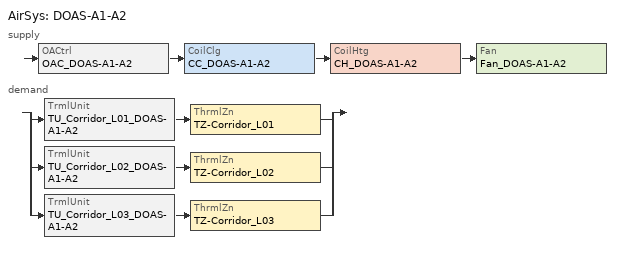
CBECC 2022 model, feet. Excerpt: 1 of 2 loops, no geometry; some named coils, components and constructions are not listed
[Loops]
AirSys 'DOAS-A1-A2'
 supply: OACtrl 'OAC_DOAS-A1-A2' > CoilClg 'CC_DOAS-A1-A2' > CoilHtg 'CH_DOAS-A1-A2' > Fan 'Fan_DOAS-A1-A2'
 demand: split
  | TrmlUnit 'TU_Corridor_L01_DOAS-A1-A2' > ThrmlZn 'TZ-Corridor_L01'
  | TrmlUnit 'TU_Corridor_L02_DOAS-A1-A2' > ThrmlZn 'TZ-Corridor_L02'
  | TrmlUnit 'TU_Corridor_L03_DOAS-A1-A2' > ThrmlZn 'TZ-Corridor_L03'
[ConsAssm]
4_Roof_Concrete: CompatibleSurfType=Roof; MatRef=Roof/Floor_6in Concrete
[Mat]
Roof/Floor_6in Concrete: CodeCat=Concrete; CodeItem=Concrete - 140 lb/ft3 - 6 in.
[ResWin] SpecMethod=Overall Window Area
Name | WinType
Window (Right 7) : B2.0MTL_B 13_L01; Window (Left 1) : B12.0 MTL_B 19_L01; Window (Left 3) : B12.0 MTL_B 19_L01; Window (Left 2) : A1.0 MTL_B 1_L02; Window (Right 1) : A1.0 MTL_B 1_L02; Window (Right 3) : A1.0 MTL_B 1_L02; Window (Right 7) : A1.0 MTL_B 1_L02 | ResidentialWindowType 4
Window (Front 1) : B8.1 MTL_B 17_L01; Window (Right 2) : B8.1 MTL_B 17_L01; Window (Front 3) : B9.0 MTL_B 18_L01; Window (Left 1) : S1.0 MTL_B 20_L01; Window (Left 2) : S1.0 MTL_B 20_L01; Window (Front 2) : A1.0 MTL_B 1_L02; Window (Front 4) : A1.0 MTL_B 1_L02; Window (Front 6) : A1.0 MTL_B 1_L02; Window (Left 3) : A1.0 MTL_B 1_L02; Window (Right 2) : A1.0 MTL_B 1_L02; Window (Right 4) : A1.0 MTL_B 1_L02; Window (Right 8) : A1.0 MTL_B 1_L02; Window (Front 1) : A1.1 MTL_B 8_L02; Window (Left 1) : A10.0 MLT_B 11_L02; Window (Back 2) : A13.0 MTL_B 12_L02; Window (Back 6) : A13.0 MTL_B 12_L02; Window (Right 1) : A13.1 MTL_B 15_L02; Window (Back 2) : A13.4 MTL_B 16_L02 | ResidentialWindowType 2
Window (Front 2) : B8.1 MTL_B 17_L01; Window (Left 10) : LEASING_L01; Window (Left 11) : LEASING_L01; Window (Left 1) : OFFICE_L01; Window (Left 3) : OFFICE_L01 | ResidentialWindowType 9
Window (Front 3) : B8.1 MTL_B 17_L01; Window (Back 5) : B12.0 MTL_B 19_L01; Window (Left 1) : A2.5 MLT_B 9_L02; Window (Left 2) : A2.5 MLT_B 9_L02; Window (Left 3) : A2.5 MLT_B 9_L02; Window (Back 4) : A13.0 MTL_B 12_L02; Window (Back 8) : A13.0 MTL_B 12_L02; Window (Back 13) : A13.0 MTL_B 12_L02; Window (Back 4) : A13.4 MTL_B 16_L02 | ResidentialWindowType 7
Window (Front 4) : B8.1 MTL_B 17_L01; Window (Right 1) : B8.1 MTL_B 17_L01; Window (Front 1) : B9.0 MTL_B 18_L01; Window (Front 2) : B9.0 MTL_B 18_L01; Window (Front 4) : B9.0 MTL_B 18_L01; Window (Back 1) : STORAGE 5_L01; Window (Back 1) : WATER HEATER ROOM_L01; Window (Front 3) : A1.0 MTL_B 1_L02; Window (Front 5) : A1.0 MTL_B 1_L02; Window (Front 7) : A1.0 MTL_B 1_L02; Window (Front 2) : A1.1 MTL_B 8_L02; Window (Left 2) : A10.0 MLT_B 11_L02; Window (Right 2) : A13.1 MTL_B 15_L02; Window (Right 3) : A13.1 MTL_B 15_L02 | ResidentialWindowType 3
Window (Left 1) : B8.1 MTL_B 17_L01; Window (Left 1) : B9.0 MTL_B 18_L01; Window (Back 1) : B12.0 MTL_B 19_L01; Window (Right 1) : EGRESS PASSAGEWAY 1_L01; Window (Front 1) : EGRESS PASSAGEWAY 2_L01; Window (Left 1) : RESTROOM 1_L01; Window (Left 2) : RESTROOM 1_L01; Window (Front 1) : STAIR 1_L01; Window (Back 1) : STAIR 2_L01; Window (Left 1) : STAIR 3_L01; Window (Right 1) : STAIR 4_L01; Window (Right 1) : STAIR 5_L01; Window (Front 1) : A1.0 MTL_B 1_L02; Window (Front 8) : A1.0 MTL_B 1_L02; Window (Left 1) : A1.0 MTL_B 1_L02; Window (Back 1) : A1.0 MTL_B 1_L02; Window (Back 2) : A1.0 MTL_B 1_L02; Window (Right 5) : A1.0 MTL_B 1_L02; Window (Right 6) : A1.0 MTL_B 1_L02; Window (Left 1) : A1.1 MTL_B 8_L02; Window (Back 3) : A13.0 MTL_B 12_L02; Window (Back 7) : A13.0 MTL_B 12_L02; Window (Back 12) : A13.0 MTL_B 12_L02; Window (Front 1) : A13.1 MTL_B 15_L02; Window (Back 3) : A13.4 MTL_B 16_L02 | ResidentialWindowType 1
Window (Left 2) : B12.0 MTL_B 19_L01 | ResidentialWindowType 10
Window (Back 2) : B12.0 MTL_B 19_L01; Window (Back 11) : A13.0 MTL_B 12_L02 | ResidentialWindowType 8
Window (Back 3) : B12.0 MTL_B 19_L01; Window (Back 4) : B12.0 MTL_B 19_L01 | ResidentialWindowType 11
Window (Right 1) : ELECTRICAL_L01; Window (Front 1) : FIRE PUMP ROOM_L01 | ResidentialWindowType 13
Window (Left 1) : LEASING_L01; Window (Left 7) : LEASING_L01; Window (Left 9) : LEASING_L01; Window (Front 1) : LOBBY 2_L01; Window (Front 2) : LOBBY 2_L01; Window (Front 3) : LOBBY 2_L01; Window (Left 1) : LOBBY 2_L01 | ResidentialWindowType 14
Window (Left 2) : LEASING_L01; Window (Left 4) : LEASING_L01 | ResidentialWindowType 15
Window (Left 3) : LEASING_L01; Window (Left 5) : LEASING_L01; Window (Left 2) : NEIGHBORHOOD AMENITY_L01; Window (Left 5) : NEIGHBORHOOD AMENITY_L01; Window (Left 6) : NEIGHBORHOOD AMENITY_L01; Window (Left 2) : OFFICE_L01; Window (Left 4) : OFFICE_L01 | ResidentialWindowType 16
Window (Left 6) : LEASING_L01; Window (Left 8) : LEASING_L01; Window (Left 2) : LOBBY 2_L01; Window (Left 1) : LOBBY 4_L01; Window (Left 1) : NEIGHBORHOOD AMENITY_L01; Window (Left 3) : NEIGHBORHOOD AMENITY_L01 | ResidentialWindowType 17
Window (Right 1) : LOBBY 1_L01 | ResidentialWindowType 18
Window (Back 1) : LOBBY 3_L01 | ResidentialWindowType 19
Window (Front 1) : LOUNGE_L01 | ResidentialWindowType 20
Window (Left 4) : NEIGHBORHOOD AMENITY_L01 | ResidentialWindowType 21
Window (Back 1) : S7.0 MTL_B 22_L01; Window (Back 2) : S7.0 MTL_B 22_L01; Window (Back 1) : A13.0 MTL_B 12_L02; Window (Back 5) : A13.0 MTL_B 12_L02; Window (Back 9) : A13.0 MTL_B 12_L02; Window (Back 10) : A13.0 MTL_B 12_L02; Window (Back 1) : A13.4 MTL_B 16_L02 | ResidentialWindowType 6
[ResIntFlr] Construction=Interior Floor Cons; IsPartySurface=1
Name | Area | FloorZ | Outside
IntFloor : B2.0MTL_B 13_L01 | 375.865 | 0 | PARKING_L0B
IntFloor : B2.0MTL_B 13_L01 2 | 52.0845 | 0 | STAIR 4_L0B
IntFloor : B2.0MTL_B 13_L01 3 | 228.363 | 0 | BOOSTER PUMP ROOM_L0B
IntFloor : B2.0MTL_B 13_L01 4 | 3.22618 | 0 | MAINTENANCE STORAGE_L0B
IntFloor : B2.0MTL_B 13_L01 5 | 0.102359 | 0 | PARKING_L0B
IntFloor : B2.0MTL_B 13_L01 6 | 409.409 | 0 | PARKING_L0B
IntFloor : B2.0MTL_B 13_L01 7 | 4.07919 | 0 | ROOM_L0B
IntFloor : B2.0MTL_B 13_L01 8 | 447.856 | 0 | STORAGE_L0B
IntFloor : B2.0MTL_B 13_L01 9 | 133.229 | 0 | TRASH TERMINATION ROOM 1_L0B
IntFloor : B2.0MTL_B 13_L01 10 | 425.429 | 0 | PARKING_L0B
IntFloor : B8.1 MTL_B 17_L01 | 0.13382 | 0 | ELEV. LOBBY 2_L0B
IntFloor : B8.1 MTL_B 17_L01 2 | 4.3041 | 0 | ELEVATOR 5_L0B
IntFloor : B8.1 MTL_B 17_L01 3 | 390.317 | 0 | PARKING_L0B
IntFloor : B9.0 MTL_B 18_L01 | 1320.58 | 0 | PARKING_L0B
IntFloor : BIKE STORAGE_L01 | 272.759 | 0 | ELEC. DIS. INV. RM_L0B
IntFloor : BIKE STORAGE_L01 2 | 202.035 | 0 | PARKING_L0B
IntFloor : BIKE STORAGE_L01 3 | 396.004 | 0 | PARKING_L0B
IntFloor : EGRESS PASSAGEWAY 1_L01 | 0.69933 | 0 | ELEV. CTRL 2_L0B
IntFloor : EGRESS PASSAGEWAY 1_L01 2 | 127.346 | 0 | ELEV. LOBBY 2_L0B
IntFloor : EGRESS PASSAGEWAY 1_L01 3 | 0.604404 | 0 | PARKING_L0B
IntFloor : EGRESS PASSAGEWAY 1_L01 4 | 39.2417 | 0 | PARKING_L0B
IntFloor : EGRESS PASSAGEWAY 2_L01 | 84.7343 | 0 | MAINTENANCE STORAGE_L0B
IntFloor : EGRESS PASSAGEWAY 2_L01 2 | 91.8745 | 0 | PARKING_L0B
IntFloor : EGRESS PASSAGEWAY 2_L01 3 | 5.30923 | 0 | RAMP ABOVE_L0B
IntFloor : EGRESS PASSAGEWAY 2_L01 4 | 107.138 | 0 | ROOM_L0B
IntFloor : EGRESS PASSAGEWAY 2_L01 5 | 30.9988 | 0 | SATELITE ELEC 1_L0B
IntFloor : ELECTRICAL_L01 | 9.66884 | 0 | STAIR 4_L0B
IntFloor : ELEV. CONTROL ROOM_L01 | 0.020797 | 0 | ELEV. LOBBY 1_L0B
IntFloor : ELEV. CONTROL ROOM_L01 2 | 5.14403 | 0 | ELEVATOR 4_L0B
IntFloor : ELEVATOR 1_L01 | 92.2638 | 0 | ELEVATOR 1_L0B
IntFloor : ELEVATOR 1_L01 2 | 4.08194 | 0 | ELEVATOR 2_L0B
IntFloor : ELEVATOR 2_L01 | 92.1287 | 0 | ELEVATOR 2_L0B
IntFloor : ELEVATOR 2_L01 2 | 0.048983 | 0 | PARKING_L0B
IntFloor : ELEVATOR 3_L01 | 0.088174 | 0 | ELEV. CTRL 3_L0B
IntFloor : ELEVATOR 3_L01 2 | 82.219 | 0 | ELEVATOR 3_L0B
IntFloor : ELEVATOR 3_L01 3 | 2.43734 | 0 | ELEVATOR LOBBY_L0B
IntFloor : ELEVATOR 4_L01 | 0.353994 | 0 | ELEV. LOBBY 1_L0B
IntFloor : ELEVATOR 4_L01 2 | 87.5577 | 0 | ELEVATOR 4_L0B
IntFloor : ELEVATOR 4_L01 3 | 0.013857 | 0 | PARKING_L0B
IntFloor : ELEVATOR 4_L01 4 | 3.42743 | 0 | STAIR 2_L0B
IntFloor : ELEVATOR 5_L01 | 2.61148 | 0 | ELEV. LOBBY 2_L0B
IntFloor : ELEVATOR 5_L01 2 | 81.7533 | 0 | ELEVATOR 5_L0B
IntFloor : EXHAUST_L01 | 21.4663 | 0 | PARKING_L0B
IntFloor : FAN ROOM_L01 | 493.612 | 0 | FAN ROOM_L0B
IntFloor : FAN ROOM_L01 2 | 5.67016 | 0 | PARKING_L0B
IntFloor : FIRE PUMP ROOM_L01 | 340.246 | 0 | ROOM_L0B
IntFloor : GARAGE_L01 | 19.1848 | 0 | BIKE PARKING_L0B
IntFloor : GARAGE_L01 2 | 20.2584 | 0 | BIKE STORAGE_L0B
IntFloor : GARAGE_L01 3 | 0.661929 | 0 | ELEV. CTRL 1_L0B
IntFloor : GARAGE_L01 4 | 122.241 | 0 | ELEV. CTRL 2_L0B
IntFloor : GARAGE_L01 5 | 10.397 | 0 | ELEV. LOBBY 1_L0B
IntFloor : GARAGE_L01 6 | 19.794 | 0 | FAN ROOM_L0B
IntFloor : GARAGE_L01 7 | 27.7923 | 0 | FAN ROOM_L0B
IntFloor : GARAGE_L01 8 | 44433.8 | 0 | PARKING_L0B
IntFloor : GARAGE_L01 9 | 19729.2 | 0 | PARKING_L0B
IntFloor : GARAGE_L01 10 | 470.821 | 0 | RAMP ABOVE_L0B
IntFloor : GARAGE_L01 11 | 564.455 | 0 | SATELITE ELEC 1_L0B
IntFloor : GARAGE_L01 12 | 161.834 | 0 | SATELITE ELEC 2_L0B
IntFloor : GARAGE_L01 13 | 168.846 | 0 | TRASH TERMINATION ROOM 1_L0B
IntFloor : GARAGE_L01 14 | 16.3368 | 0 | TRASH TERMINATION ROOM 2_L0B
IntFloor : IDF_L01 | 63.3525 | 0 | PARKING_L0B
IntFloor : JANITOR CLOSET 1_L01 | 66.5634 | 0 | PARKING_L0B
IntFloor : JANITOR CLOSET 2_L01 | 107.241 | 0 | PARKING_L0B
IntFloor : LEASING_L01 | 31.419 | 0 | PARKING_L0B
IntFloor : LOBBY 1_L01 | 233.438 | 0 | ELEV. LOBBY 2_L0B
IntFloor : LOBBY 1_L01 2 | 5.87393 | 0 | ELEVATOR 5_L0B
IntFloor : LOBBY 1_L01 3 | 5.43942 | 0 | ELEVATOR 5_L0B
IntFloor : LOBBY 1_L01 4 | 106.544 | 0 | PARKING_L0B
IntFloor : LOBBY 2_L01 | 1.95118 | 0 | MPOE_L0B
IntFloor : LOBBY 2_L01 2 | 0.499287 | 0 | PARKING_L0B
IntFloor : LOBBY 3_L01 | 4.13658 | 0 | ELEVATOR 4_L0B
IntFloor : LOBBY 3_L01 2 | 4.0306 | 0 | STAIR 2_L0B
IntFloor : LOBBY 4_L01 | 80.4965 | 0 | ELEV. CTRL 3_L0B
IntFloor : LOBBY 4_L01 2 | 1.69232 | 0 | ELEVATOR 3_L0B
IntFloor : LOBBY 4_L01 3 | 144.236 | 0 | ELEVATOR LOBBY_L0B
IntFloor : LOBBY 4_L01 4 | 97.3366 | 0 | PARKING_L0B
IntFloor : LOUNGE_L01 | 296.093 | 0 | BIKE STORAGE_L0B
IntFloor : MAIL_L01 | 35.7186 | 0 | ELEV. CTRL 1_L0B
IntFloor : MAIL_L01 2 | 19.0067 | 0 | MPOE_L0B
IntFloor : MAIL_L01 3 | 765.937 | 0 | PARKING_L0B
IntFloor : OFFICE_L01 | 85.7618 | 0 | WORKROOM_L01
IntFloor : PACKAGE ROOM_L01 | 656.434 | 0 | BIKE STORAGE_L0B
IntFloor : PET SPA_L01 | 100.83 | 0 | PARKING_L0B
IntFloor : PET SPA_L01 2 | 245.875 | 0 | SATELITE ELEC 2_L0B
IntFloor : RESTROOM 2_L01 | 79.4418 | 0 | MPOE_L0B
IntFloor : RESTROOM 2_L01 2 | 9.94857 | 0 | PARKING_L0B
IntFloor : S1.0 MTL_B 20_L01 | 19.1965 | 0 | ELEV. CTRL 3_L0B
IntFloor : S7.0 MTL_B 22_L01 | 252.583 | 0 | BIKE PARKING_L0B
IntFloor : S7.0 MTL_B 22_L01 2 | 0.029609 | 0 | PARKING_L0B
IntFloor : S7.0 MTL_B 22_L01 3 | 53.0179 | 0 | STAIR 2_L0B
IntFloor : STAIR 1_L01 | 25.7057 | 0 | BIKE STORAGE_L0B
IntFloor : STAIR 1_L01 2 | 18.6436 | 0 | PARKING_L0B
IntFloor : STAIR 1_L01 3 | 295.335 | 0 | STAIR 1_L0B
IntFloor : STAIR 2_L01 | 0.330697 | 0 | PARKING_L0B
IntFloor : STAIR 2_L01 2 | 217.179 | 0 | STAIR 2_L0B
IntFloor : STAIR 3_L01 | 8.12883 | 0 | ELEVATOR 3_L0B
IntFloor : STAIR 3_L01 2 | 5.84312 | 0 | ELEVATOR LOBBY_L0B
IntFloor : STAIR 4_L01 | 202.891 | 0 | STAIR 4_L0B
IntFloor : STAIR 5_L01 | 188.166 | 0 | PARKING_L0B
IntFloor : STORAGE 1_L01 | 85.3244 | 0 | PARKING_L0B
IntFloor : STORAGE 2_L01 | 38.4332 | 0 | PARKING_L0B
IntFloor : STORAGE 3_L01 | 1.48544 | 0 | PARKING_L0B
IntFloor : STORAGE 3_L01 2 | 84.0447 | 0 | SATELITE ELEC 2_L0B
IntFloor : STORAGE 4_L01 | 295.691 | 0 | MAINTENANCE STORAGE_L0B
IntFloor : STORAGE 4_L01 2 | 9.38163 | 0 | PARKING_L0B
IntFloor : STORAGE 4_L01 3 | 33.6277 | 0 | ROOM_L0B
IntFloor : STORAGE 5_L01 | 0.127554 | 0 | PARKING_L0B
IntFloor : TENANT STORAGE_L01 | 327.295 | 0 | PARKING_L0B
IntFloor : TRASH VESTIBULE 1_L01 | 134.398 | 0 | TRASH TERMINATION ROOM 1_L0B
IntFloor : TRASH VESTIBULE 2_L01 | 227.355 | 0 | TRASH TERMINATION ROOM 2_L0B
IntFloor : UTILITY_L01 | 177.489 | 0 | PARKING_L0B
IntFloor : UTILITY_L01 2 | 22.3879 | 0 | TRASH TERMINATION ROOM 1_L0B
IntFloor : WATER HEATER ROOM_L01 | 28.6379 | 0 | ELEC. DIS. INV. RM_L0B
IntFloor : WORKROOM_L01 | 266.628 | 0 | PARKING_L0B
IntFloor : A1.0 MTL_B 1_L02; IntFloor : A1.0 MTL_B 1_L02 2; IntFloor : A1.0 MTL_B 1_L02 8; IntFloor : A1.0 MTL_B 1_L02 9 | 810.002 | 10 | A1.0 MTL_B 1_L01
IntFloor : A1.0 MTL_B 1_L02 3 | 204.307 | 10 | EGRESS PASSAGEWAY 2_L01
IntFloor : A1.0 MTL_B 1_L02 4 | 266.808 | 10 | FIRE PUMP ROOM_L01
IntFloor : A1.0 MTL_B 1_L02 5 | 338.701 | 10 | STORAGE 4_L01
IntFloor : A1.0 MTL_B 1_L02 6 | 789.381 | 10 | A1.0 MTL_B 1_L01
IntFloor : A1.0 MTL_B 1_L02 7 | 800.111 | 10 | A1.0 MTL_B 1_L01
IntFloor : A1.1 MTL_B 8_L02 | 823.083 | 10 | A1.1 MTL_B 7_L01
IntFloor : A2.5 MLT_B 9_L02 | 229.837 | 10 | CORRIDOR 1_L01
IntFloor : A2.5 MLT_B 9_L02 2 | 565.048 | 10 | NEIGHBORHOOD AMENITY_L01
IntFloor : A2.5 MLT_B 9_L02 3 | 151.861 | 10 | RESTROOM 1_L01
IntFloor : A10.0 MLT_B 11_L02 | 344.487 | 10 | LOBBY 4_L01
IntFloor : A10.0 MLT_B 11_L02 2 | 582.316 | 10 | S1.0 MTL_B 20_L01
IntFloor : A13.0 MTL_B 12_L02 | 813.872 | 10 | A13.0 MTL_B 9_L01
IntFloor : A13.0 MTL_B 12_L02 2 | 815.057 | 10 | A13.0 MTL_B 9_L01
IntFloor : A13.0 MTL_B 12_L02 3 | 813.478 | 10 | A13.0 MTL_B 9_L01
IntFloor : A13.1 MTL_B 15_L02 | 126.847 | 10 | EGRESS PASSAGEWAY 1_L01
IntFloor : A13.1 MTL_B 15_L02 2 | 555.091 | 10 | GARAGE_L01
IntFloor : A13.1 MTL_B 15_L02 3 | 126.615 | 10 | LOBBY 1_L01
IntFloor : A13.4 MTL_B 16_L02 | 812.67 | 10 | A13.4 MTL_B 12_L01
[ResIntWall] Construction=Interior Wall Cons; IsPartySurface=1
Name | Area | Outside
IntWall : B2.0MTL_B 13_L01; IntWall : B2.0MTL_B 13_L01 4; IntWall : B2.0MTL_B 13_L01 8; IntWall : B2.0MTL_B 13_L01 9 | 376.873 | CORRIDOR 1_L01
IntWall : B2.0MTL_B 13_L01 2 | 213.327 | STAIR 4_L01
IntWall : B2.0MTL_B 13_L01 3 | 280.036 | B9.0 MTL_B 18_L01
IntWall : B2.0MTL_B 13_L01 5; IntWall : EGRESS PASSAGEWAY 2_L01 | 174.255 | FIRE PUMP ROOM_L01
IntWall : B2.0MTL_B 13_L01 6; IntWall : EGRESS PASSAGEWAY 2_L01 4 | 173.287 | STORAGE 4_L01
IntWall : B2.0MTL_B 13_L01 7 | 280.036 | CORRIDOR 1_L01
IntWall : B8.1 MTL_B 17_L01 | 149.058 | CORRIDOR 1_L01
IntWall : B8.1 MTL_B 17_L01 2 | 79.439 | ELEVATOR 5_L01
IntWall : B8.1 MTL_B 17_L01 3 | 129.431 | JANITOR CLOSET 1_L01
IntWall : B8.1 MTL_B 17_L01 4 | 147.733 | LOBBY 1_L01
IntWall : B9.0 MTL_B 18_L01 | 290.616 | CORRIDOR 1_L01
IntWall : B9.0 MTL_B 18_L01 2 | 56.3878 | CORRIDOR 1_L01
IntWall : B12.0 MTL_B 19_L01 | 62.044 | CORRIDOR 1_L01
IntWall : B12.0 MTL_B 19_L01 2 | 13.5105 | CORRIDOR 1_L01
IntWall : B12.0 MTL_B 19_L01 3 | 228.802 | STAIR 3_L01
IntWall : B12.0 MTL_B 19_L01 4 | 323.54 | STORAGE 5_L01
IntWall : B12.0 MTL_B 19_L01 5; IntWall : STAIR 3_L01 2 | 56.3419 | SUPPLY ROOM_L01
IntWall : BIKE STORAGE_L01 | 247.989 | CORRIDOR 1_L01
IntWall : BIKE STORAGE_L01 2 | 554.856 | CORRIDOR 1_L01
IntWall : BIKE STORAGE_L01 3 | 363.399 | GARAGE_L01
IntWall : BIKE STORAGE_L01 4 | 139.016 | GARAGE_L01
IntWall : BIKE STORAGE_L01 5 | 191.457 | GARAGE_L01
IntWall : BIKE STORAGE_L01 6 | 108.973 | GARAGE_L01
IntWall : EGRESS PASSAGEWAY 1_L01 | 85.5938 | GARAGE_L01
IntWall : EGRESS PASSAGEWAY 1_L01 2 | 402.677 | GARAGE_L01
IntWall : EGRESS PASSAGEWAY 1_L01 3 | 321.44 | LOBBY 1_L01
IntWall : EGRESS PASSAGEWAY 1_L01 4 | 18.8123 | LOBBY 1_L01
IntWall : EGRESS PASSAGEWAY 1_L01 5 | 56.5322 | LOBBY 1_L01
IntWall : EGRESS PASSAGEWAY 2_L01 2 | 99.4029 | GARAGE_L01
IntWall : EGRESS PASSAGEWAY 2_L01 3 | 434.295 | GARAGE_L01
IntWall : EGRESS PASSAGEWAY 2_L01 5 | 88.084 | STORAGE 4_L01
IntWall : EGRESS PASSAGEWAY 2_L01 6 | 24.3537 | UTILITY_L01
IntWall : EGRESS PASSAGEWAY 2_L01 7 | 47.4672 | UTILITY_L01
IntWall : ELECTRICAL_L01 | 186.837 | STAIR 4_L01
IntWall : ELEV. CONTROL ROOM_L01 | 87.9954 | ELEVATOR 4_L01
IntWall : ELEV. CONTROL ROOM_L01 2 | 87.9954 | LOBBY 3_L01
IntWall : ELEV. CONTROL ROOM_L01 3 | 111.906 | LOBBY 3_L01
IntWall : ELEVATOR 1_L01 | 90.4856 | ELEVATOR 2_L01
IntWall : ELEVATOR 1_L01 2 | 106.476 | LOBBY 2_L01
IntWall : ELEVATOR 2_L01 | 84.7736 | LOBBY 2_L01
IntWall : ELEVATOR 3_L01; IntWall : ELEVATOR 3_L01 3 | 106.47 | LOBBY 4_L01
IntWall : ELEVATOR 3_L01 2 | 82.3885 | LOBBY 4_L01
IntWall : ELEVATOR 3_L01 4 | 82.3885 | STAIR 3_L01
IntWall : ELEVATOR 4_L01 | 103.816 | LOBBY 3_L01
IntWall : ELEVATOR 4_L01 2 | 87.9954 | STAIR 2_L01
IntWall : ELEVATOR 5_L01; IntWall : ELEVATOR 5_L01 2 | 106.201 | LOBBY 1_L01
IntWall : ELEVATOR 5_L01 3 | 79.439 | LOBBY 1_L01
IntWall : EXHAUST_L01 | 35.9383 | GARAGE_L01
IntWall : EXHAUST_L01 2; IntWall : GARAGE_L01 18 | 59.731 | STORAGE 1_L01
IntWall : EXHAUST_L01 3; IntWall : IDF_L01 | 59.731 | STORAGE 2_L01
IntWall : FAN ROOM_L01; IntWall : FAN ROOM_L01 3 | 179.304 | GARAGE_L01
IntWall : FAN ROOM_L01 2; IntWall : FAN ROOM_L01 4 | 278.455 | GARAGE_L01
IntWall : FIRE PUMP ROOM_L01 | 195.456 | STORAGE 4_L01
IntWall : GARAGE_L01 | 151.673 | JANITOR CLOSET 2_L01
IntWall : GARAGE_L01 2 | 76.4805 | JANITOR CLOSET 2_L01
IntWall : GARAGE_L01 3 | 55.7798 | LOBBY 1_L01
IntWall : GARAGE_L01 4 | 53.3301 | LOBBY 4_L01
IntWall : GARAGE_L01 5 | 133.862 | LOBBY 4_L01
IntWall : GARAGE_L01 6 | 85.5938 | LOBBY 4_L01
IntWall : GARAGE_L01 7 | 129.984 | LOUNGE_L01
IntWall : GARAGE_L01 8 | 454.058 | MAIL_L01
IntWall : GARAGE_L01 9 | 543.822 | NEIGHBORHOOD AMENITY_L01
IntWall : GARAGE_L01 10 | 47.4409 | OFFICE_L01
IntWall : GARAGE_L01 11; IntWall : LOUNGE_L01 | 228.104 | PACKAGE ROOM_L01
IntWall : GARAGE_L01 12 | 287.779 | PACKAGE ROOM_L01
IntWall : GARAGE_L01 13 | 242.123 | PET SPA_L01
IntWall : GARAGE_L01 14 | 143.196 | PET SPA_L01
IntWall : GARAGE_L01 15 | 182.392 | PET SPA_L01
IntWall : GARAGE_L01 16 | 99.2028 | STAIR 5_L01
IntWall : GARAGE_L01 17 | 356.831 | STAIR 5_L01
IntWall : GARAGE_L01 19 | 143.192 | STORAGE 3_L01
IntWall : GARAGE_L01 20 | 113.071 | TRASH VESTIBULE 1_L01
IntWall : GARAGE_L01 21 | 118.862 | TRASH VESTIBULE 1_L01
IntWall : GARAGE_L01 22 | 191.457 | TRASH VESTIBULE 2_L01
IntWall : GARAGE_L01 23 | 118.75 | TRASH VESTIBULE 2_L01
IntWall : GARAGE_L01 24 | 88.7172 | UTILITY_L01
IntWall : GARAGE_L01 25 | 176.772 | UTILITY_L01
IntWall : GARAGE_L01 26 | 165.827 | WORKROOM_L01
IntWall : GARAGE_L01 27 | 231.594 | WORKROOM_L01
IntWall : IDF_L01 2; IntWall : PET SPA_L01 | 59.731 | STORAGE 3_L01
IntWall : JANITOR CLOSET 2_L01 | 84.6293 | LOBBY 1_L01
IntWall : LEASING_L01 | 204.452 | LOBBY 2_L01
IntWall : LEASING_L01 2 | 430.457 | MAIL_L01
IntWall : LEASING_L01 3 | 30.0591 | MAIL_L01
IntWall : LEASING_L01 4 | 706.816 | OFFICE_L01
IntWall : LEASING_L01 5 | 69.7408 | WORKROOM_L01
IntWall : LEASING_L01 6 | 89.2552 | WORKROOM_L01
IntWall : LEASING_L01 7 | 83.689 | CONF. POD_L02
IntWall : LEASING_L01 8 | 172.925 | LOUNGE POD_L02
IntWall : LEASING_L01 9 | 36.0709 | LOUNGE POD_L02
IntWall : LEASING_L01 10 | 173.449 | LOUNGE_L02
IntWall : LEASING_L01 11 | 141.465 | LOUNGE_L02
IntWall : LEASING_L01 12 | 170.173 | POD_L02
IntWall : LOBBY 2_L01 | 70.0262 | MAIL_L01
IntWall : LOBBY 2_L01 2 | 10.794 | MAIL_L01
IntWall : LOBBY 2_L01 3; IntWall : MAIL_L01 | 101.654 | RESTROOM 2_L01
IntWall : LOBBY 2_L01 4; IntWall : MAIL_L01 2 | 104.925 | RESTROOM 2_L01
IntWall : LOBBY 3_L01 | 103.064 | STAIR 2_L01
IntWall : LOBBY 4_L01 | 337.766 | S1.0 MTL_B 20_L01
IntWall : LOBBY 4_L01 2 | 57.1522 | STAIR 3_L01
IntWall : LOBBY 4_L01 3 | 146.427 | STAIR 3_L01
IntWall : LOBBY 4_L01 4 | 56.3287 | STAIR 3_L01
IntWall : MAIL_L01 3 | 142.339 | WORKROOM_L01
IntWall : NEIGHBORHOOD AMENITY_L01 | 700.102 | OFFICE_L01
IntWall : NEIGHBORHOOD AMENITY_L01 2 | 100.62 | RESTROOM 1_L01
IntWall : NEIGHBORHOOD AMENITY_L01 3 | 150.925 | RESTROOM 1_L01
IntWall : NEIGHBORHOOD AMENITY_L01 4 | 211.835 | A2.5_B 9_L02
IntWall : NEIGHBORHOOD AMENITY_L01 5 | 49.0787 | CORRIDOR 1_L02
IntWall : NEIGHBORHOOD AMENITY_L01 6 | 216.311 | NEIGHBORHOOD AMENITY_L02
IntWall : NEIGHBORHOOD AMENITY_L01 7 | 355.972 | NEIGHBORHOOD AMENITY_L02
IntWall : OFFICE_L01 | 96.086 | WORKROOM_L01
IntWall : OFFICE_L01 2 | 115.303 | CONF. POD_L02
IntWall : OFFICE_L01 3 | 56.9291 | CORRIDOR 1_L02
IntWall : OFFICE_L01 4 | 107.106 | CORRIDOR 1_L02
IntWall : S7.0 MTL_B 22_L01 | 234.301 | STAIR 2_L01
IntWall : STAIR 3_L01 | 43.1102 | SUPPLY ROOM_L01
IntWall : TRASH VESTIBULE 1_L01 | 113.071 | UTILITY_L01
IntWall : A1.0 MTL_B 1_L02; IntWall : A1.0 MTL_B 1_L02 13; IntWall : A1.0 MTL_B 1_L02 15; IntWall : A2.5 MLT_B 9_L02 | 336.043 | B2.0 MTL_B 18_L02
IntWall : A1.0 MTL_B 1_L02 2; IntWall : A1.0 MTL_B 1_L02 3; IntWall : A1.0 MTL_B 1_L02 14; IntWall : A1.0 MTL_B 1_L02 16 | 306.331 | CORRIDOR 1_L02
IntWall : A1.0 MTL_B 1_L02 4 | 252.504 | STAIR 5_L02
IntWall : A1.0 MTL_B 1_L02 5 | 337.909 | B2.0 MTL_B 18_L02
IntWall : A1.0 MTL_B 1_L02 6 | 417.051 | B2.5 MTL_B 22_L02
IntWall : A1.0 MTL_B 1_L02 7 | 305.091 | CORRIDOR 1_L02
IntWall : A1.0 MTL_B 1_L02 8 | 332.016 | A1.1 MTL_B 8_L02
IntWall : A1.0 MTL_B 1_L02 9 | 298.888 | CORRIDOR 1_L02
IntWall : A1.0 MTL_B 1_L02 10 | 329.125 | B9.0 MTL_B 24_L02
IntWall : A1.0 MTL_B 1_L02 11 | 309.353 | CORRIDOR 1_L02
IntWall : A1.0 MTL_B 1_L02 12 | 417.051 | B2.0 MTL_B 18_L02
IntWall : A1.0 MTL_B 1_L02 17; IntWall : A10.0 MLT_B 11_L02 6 | 416.839 | S1.0 MTL_B 27_L02
IntWall : A1.1 MTL_B 8_L02 | 376.662 | B8.0 MTL_B 23_L02
IntWall : A1.1 MTL_B 8_L02 2 | 305.301 | CORRIDOR 1_L02
IntWall : A1.1 MTL_B 8_L02 3 | 61.6116 | SUPPLY AIR 2_L02
IntWall : A2.5 MLT_B 9_L02 2 | 79.3583 | CORRIDOR 1_L02
IntWall : A2.5 MLT_B 9_L02 3 | 247.535 | CORRIDOR 1_L02
IntWall : A2.5 MLT_B 9_L02 4 | 205.217 | NEIGHBORHOOD AMENITY_L02
IntWall : A10.0 MLT_B 11_L02 | 201.165 | CORRIDOR 1_L02
IntWall : A10.0 MLT_B 11_L02 2 | 67 | CORRIDOR 1_L02
IntWall : A10.0 MLT_B 11_L02 3 | 130.736 | CORRIDOR 1_L02
IntWall : A10.0 MLT_B 11_L02 4 | 127.764 | ELEVATOR 3_L02
IntWall : A10.0 MLT_B 11_L02 5 | 98.8661 | ELEVATOR 3_L02
IntWall : A10.0 MLT_B 11_L02 7 | 161.433 | STAIR 3_L02
IntWall : A13.0 MTL_B 12_L02 | 281.161 | B13.0 MTL_B 26_L02
IntWall : A13.0 MTL_B 12_L02 2; IntWall : A13.0 MTL_B 12_L02 5; IntWall : A13.4 MTL_B 16_L02 2 | 451.606 | CORRIDOR 1_L02
IntWall : A13.0 MTL_B 12_L02 3 | 452.89 | CORRIDOR 1_L02
IntWall : A13.0 MTL_B 12_L02 4 | 281.161 | S6.0 MTL_B 29_L02
IntWall : A13.1 MTL_B 15_L02 | 104.811 | B8.0 MTL_B 23_L02
IntWall : A13.1 MTL_B 15_L02 2 | 302.272 | CORRIDOR 1_L02
IntWall : A13.1 MTL_B 15_L02 3 | 5.80709 | CORRIDOR 1_L02
IntWall : A13.1 MTL_B 15_L02 4 | 153.5 | CORRIDOR 1_L02
IntWall : A13.1 MTL_B 15_L02 5 | 95.3268 | ELEVATOR 5_L02
IntWall : A13.1 MTL_B 15_L02 6 | 224.52 | STAIR 5_L02
IntWall : A13.4 MTL_B 16_L02 | 281.161 | A13.5 MLT_B 17_L02
IntWall : A13.4 MTL_B 16_L02 3 | 281.161 | S7.0 MTL_B 30_L02
[DwellUnit]
Name | DwellUnitTypeRef | Count
DwellingUnit 6 | B2.0 MTL_B | 4
DwellingUnit 7; DwellingUnit 8 | B8.1 MTL_B
DwellingUnit 9 | B12.0 MTL_B
DwellingUnit 10 | S1.0 MTL_B | 2
DwellingUnit 11 | S7.0 MTL_B
DwellingUnit 12 | A1.0 MTL_B | 7
DwellingUnit 13 | A1.1 MTL_B
DwellingUnit 14 | A2.5_B
DwellingUnit 15 | A10.0 MTL_B
DwellingUnit 16 | A13.0 MTL_B | 3
DwellingUnit 17 | A13.1 MTL_B
DwellingUnit 18 | A13.4 MTL_B
[ResZn]
Name | CeilingHeight | FloorHeight | Bottom
B8.1 MTL_B 17_L01; B9.0 MTL_B 18_L01; B12.0 MTL_B 19_L01; S1.0 MTL_B 20_L01; S7.0 MTL_B 22_L01 | 10 | 10 | 0
A1.0 MTL_B 1_L02; A1.1 MTL_B 8_L02; A2.5_B 9_L02; A10.0 MLT_B 11_L02; A13.0 MTL_B 12_L02; A13.1 MTL_B 15_L02; A13.4 MTL_B 16_L02; A13.5 MLT_B 17_L02 | 12 | 12 | 10
[ResExtWall] Construction=R-21 Metal Frame
Name | Orientation | Area
ExtWall (Front 1) : B8.1 MTL_B 17_L01 | Front | 20.9843
ExtWall (Front 2) : B8.1 MTL_B 17_L01 | Front | 181.176
ExtWall (Front 3) : B8.1 MTL_B 17_L01 | Front | 103.859
ExtWall (Front 4) : B8.1 MTL_B 17_L01 | Front | 115.761
ExtWall (Left 1) : B8.1 MTL_B 17_L01 | Left | 52.1429
ExtWall (Right 1) : B8.1 MTL_B 17_L01 | Right | 132.241
ExtWall (Right 2) : B8.1 MTL_B 17_L01 | Right | 109.925
ExtWall (Right 3) : B8.1 MTL_B 17_L01 | Right | 68.6812
ExtWall (Front 1) : B9.0 MTL_B 18_L01 | Front | 343.1
ExtWall (Front 2) : B9.0 MTL_B 18_L01 | Front | 118.848
ExtWall (Left 1) : B9.0 MTL_B 18_L01 | Left | 67.5066
ExtWall (Right 1) : B9.0 MTL_B 18_L01 | Right | 68.1643
ExtWall (Front 1) : B12.0 MTL_B 19_L01 | Front | 9.59974
ExtWall (Left 1) : B12.0 MTL_B 19_L01 | Left | 259.724
ExtWall (Left 2) : B12.0 MTL_B 19_L01 | Left | 117.326
ExtWall (Back 1) : B12.0 MTL_B 19_L01 | Back | 70.7546
ExtWall (Back 2) : B12.0 MTL_B 19_L01 | Back | 286.033
ExtWall (Right 1) : B12.0 MTL_B 19_L01 | Right | 40
ExtWall (Front 1) : EGRESS PASSAGEWAY 1_L01 | Front | 24.7047
ExtWall (Right 1) : EGRESS PASSAGEWAY 1_L01 | Right | 66.7815
ExtWall (Front 1) : EGRESS PASSAGEWAY 2_L01 | Front | 58.7861
ExtWall (Front 1) : ELECTRICAL_L01 | Front | 77.5066
ExtWall (Back 1) : ELECTRICAL_L01 | Back | 54.3963
ExtWall (Right 1) : ELECTRICAL_L01 | Right | 34.3898
ExtWall (Right 2) : ELECTRICAL_L01 | Right | 148.53
ExtWall (Right 1) : EXHAUST_L01 | Right | 35.9383
ExtWall (Front 1) : FIRE PUMP ROOM_L01 | Front | 195.456
ExtWall (Front 1) : GARAGE_L01 | Front | 211.854
ExtWall (Front 2) : GARAGE_L01 | Front | 36.6802
ExtWall (Right 1) : GARAGE_L01 | Right | 239.252
ExtWall (Right 1) : IDF_L01 | Right | 106.063
ExtWall (Front 1) : LEASING_L01 | Front | 26.66
ExtWall (Front 2) : LEASING_L01 | Front | 99.5236
ExtWall (Left 1) : LEASING_L01 | Left | 539.732
ExtWall (Left 2) : LEASING_L01 | Left | 539.765
ExtWall (Left 3) : LEASING_L01 | Left | 178.568
ExtWall (Right 1) : LOBBY 1_L01 | Right | 179.977
ExtWall (Front 1) : LOBBY 2_L01 | Front | 284.203
ExtWall (Left 1) : LOBBY 2_L01 | Left | 264.923
ExtWall (Back 1) : LOBBY 3_L01 | Back | 266.122
ExtWall (Left 1) : LOBBY 4_L01 | Left | 162.303
ExtWall (Front 1) : LOUNGE_L01 | Front | 228.104
ExtWall (Left 1) : NEIGHBORHOOD AMENITY_L01 | Left | 514.691
ExtWall (Left 2) : NEIGHBORHOOD AMENITY_L01 | Left | 295.687
ExtWall (Left 1) : OFFICE_L01 | Left | 331.335
ExtWall (Left 1) : RESTROOM 1_L01 | Left | 150.925
ExtWall (Left 1) : S1.0 MTL_B 20_L01; ExtWall (Left 2) : S1.0 MTL_B 20_L01 | Left | 167.638
ExtWall (Back 1) : S1.0 MTL_B 20_L01 | Back | 9.59974
ExtWall (Back 1) : S7.0 MTL_B 22_L01 | Back | 207.635
ExtWall (Front 1) : STAIR 1_L01 | Front | 98.1299
ExtWall (Right 1) : STAIR 1_L01 | Right | 16.7159
ExtWall (Back 1) : STAIR 2_L01 | Back | 93.3301
ExtWall (Right 1) : STAIR 2_L01 | Right | 43.2415
ExtWall (Left 1) : STAIR 3_L01 | Left | 100.262
ExtWall (Right 1) : STAIR 4_L01 | Right | 95.1083
ExtWall (Right 1) : STAIR 5_L01 | Right | 99.2028
ExtWall (Right 1) : STORAGE 1_L01 | Right | 142.848
ExtWall (Right 1) : STORAGE 2_L01 | Right | 64.3438
ExtWall (Back 1) : STORAGE 5_L01 | Back | 118.927
ExtWall (Right 1) : STORAGE 5_L01 | Right | 323.54
ExtWall (Back 1) : TENANT STORAGE_L01 | Back | 240.171
ExtWall (Back 1) : WATER HEATER ROOM_L01 | Back | 251.545
ExtWall (Right 1) : WATER HEATER ROOM_L01 | Right | 234.301
ExtWall (Front 1) : A1.0 MTL_B 1_L02; ExtWall (Front 9) : A1.0 MTL_B 1_L02 | Front | 81.063
ExtWall (Front 2) : A1.0 MTL_B 1_L02 | Front | 83.5394
ExtWall (Front 3) : A1.0 MTL_B 1_L02 | Front | 170.839
ExtWall (Front 4) : A1.0 MTL_B 1_L02 | Front | 134.252
ExtWall (Front 5) : A1.0 MTL_B 1_L02 | Front | 168.174
ExtWall (Front 6) : A1.0 MTL_B 1_L02 | Front | 131.761
ExtWall (Front 7) : A1.0 MTL_B 1_L02 | Front | 170.855
ExtWall (Front 8) : A1.0 MTL_B 1_L02 | Front | 132.812
ExtWall (Left 1) : A1.0 MTL_B 1_L02 | Left | 82.028
ExtWall (Left 2) : A1.0 MTL_B 1_L02 | Left | 137.165
ExtWall (Left 3) : A1.0 MTL_B 1_L02 | Left | 169.165
ExtWall (Back 1) : A1.0 MTL_B 1_L02; ExtWall (Back 2) : A1.0 MTL_B 1_L02 | Back | 81.063
ExtWall (Right 1) : A1.0 MTL_B 1_L02; ExtWall (Right 3) : A1.0 MTL_B 1_L02; ExtWall (Right 7) : A1.0 MTL_B 1_L02 | Right | 137.165
ExtWall (Right 2) : A1.0 MTL_B 1_L02; ExtWall (Right 4) : A1.0 MTL_B 1_L02; ExtWall (Right 8) : A1.0 MTL_B 1_L02 | Right | 169.165
ExtWall (Right 5) : A1.0 MTL_B 1_L02 | Right | 79.1417
ExtWall (Right 6) : A1.0 MTL_B 1_L02 | Right | 85.4213
ExtWall (Front 1) : A1.1 MTL_B 8_L02 | Front | 166.265
ExtWall (Front 2) : A1.1 MTL_B 8_L02 | Front | 135.237
ExtWall (Left 1) : A1.1 MTL_B 8_L02 | Left | 104.725
ExtWall (Left 1) : A2.5 MLT_B 9_L02 | Left | 326.898
ExtWall (Back 1) : A2.5 MLT_B 9_L02 | Back | 81.0079
ExtWall (Left 1) : A10.0 MLT_B 11_L02 | Left | 395.929
ExtWall (Back 1) : A10.0 MLT_B 11_L02 | Back | 25.7992
ExtWall (Left 1) : A13.0 MTL_B 12_L02; ExtWall (Left 2) : A13.0 MTL_B 12_L02; ExtWall (Left 3) : A13.0 MTL_B 12_L02; ExtWall (Left 1) : A13.4 MTL_B 16_L02 | Left | 72.1063
ExtWall (Back 1) : A13.0 MTL_B 12_L02 | Back | 147.283
ExtWall (Back 2) : A13.0 MTL_B 12_L02; ExtWall (Back 8) : A13.0 MTL_B 12_L02; ExtWall (Back 2) : A13.4 MTL_B 16_L02 | Back | 168.736
ExtWall (Back 3) : A13.0 MTL_B 12_L02 | Back | 135.587
ExtWall (Back 4) : A13.0 MTL_B 12_L02 | Back | 146.65
ExtWall (Back 5) : A13.0 MTL_B 12_L02 | Back | 168.016
ExtWall (Back 6) : A13.0 MTL_B 12_L02 | Back | 138.224
ExtWall (Back 7) : A13.0 MTL_B 12_L02 | Back | 146.496
ExtWall (Back 9) : A13.0 MTL_B 12_L02 | Back | 136.374
ExtWall (Right 1) : A13.0 MTL_B 12_L02; ExtWall (Right 2) : A13.0 MTL_B 12_L02; ExtWall (Right 3) : A13.0 MTL_B 12_L02; ExtWall (Right 1) : A13.4 MTL_B 16_L02 | Right | 72.1063
ExtWall (Front 1) : A13.1 MTL_B 15_L02 | Front | 72.4685
ExtWall (Back 1) : A13.1 MTL_B 15_L02 | Back | 53.8937
ExtWall (Right 1) : A13.1 MTL_B 15_L02 | Right | 311.417
ExtWall (Right 2) : A13.1 MTL_B 15_L02 | Right | 144.354
ExtWall (Back 1) : A13.4 MTL_B 16_L02 | Back | 144.882
ExtWall (Back 3) : A13.4 MTL_B 16_L02 | Back | 137.988
[ResSlabFlr]
Name | Area | Perimeter
SlabFlr : B12.0 MTL_B 19_L01 | 1253.88 | 481.521
SlabFlr : NEIGHBORHOOD AMENITY_L01 | 1763.61 | 590.952
SlabFlr : RESTROOM 1_L01 | 151.861 | 165.056
SlabFlr : SUPPLY ROOM_L01 | 24.2891 | 65.2573
[ResOtherZn] ozDHWSys=ResidentialDHWSystem 1; Bottom=0; IAQOption=Individual IAQ Fans
Name | Type | SpcFunc | VentSpcFunc | Area | CeilingHeight | FloorHeight | IAQFanRef | ozHVACSystem | ElevCnt
BIKE STORAGE_L01 | Unconditioned | Storage | General - Unoccupied | 870.797 | 10 | 10 | EF-L1-6B_BIKE STORAGE
EGRESS PASSAGEWAY 1_L01 | Unconditioned | Corridor Area | Residential - Common corridors | 167.891 | 10 | 10 | EF_R-1 (40)
EGRESS PASSAGEWAY 2_L01 | Unconditioned | Corridor Area | Residential - Common corridors | 320.055 | 10 | 10 | EF_R-1 (40)
ELECTRICAL_L01 | Unconditioned | Electrical, Mechanical, Telephone Rooms | Misc - All others | 9.66884 | 10 | 10 | EF_R-1 (40)
ELEV. CONTROL ROOM_L01 |  | Electrical, Mechanical, Telephone Rooms | Misc - All others | 5.16482 | 10 | 10 | EF_R-1 (40) | AC-L1-1B_ELEV. CONTROL ROOM_L01
ELEVATOR 1_L01 | Unconditioned | Unoccupied-Include in Gross Floor Area | NA | 96.3458 | 10 | 10 | EF_R-1 (40) |  | 5
ELEVATOR 2_L01 | Unconditioned | Unoccupied-Include in Gross Floor Area | NA | 92.1777 | 10 | 10 | EF_R-1 (40) |  | 5
ELEVATOR 3_L01 | Unconditioned | Unoccupied-Include in Gross Floor Area | NA | 84.7445 | 10 | 10 | EF_R-1 (40) |  | 5
ELEVATOR 4_L01 | Unconditioned | Unoccupied-Include in Gross Floor Area | NA | 91.353 | 10 | 10 | EF_R-1 (40) |  | 5
ELEVATOR 5_L01 | Unconditioned | Unoccupied-Include in Gross Floor Area | NA | 84.3648 | 10 | 10 | EF_R-1 (40) |  | 5
EXHAUST_L01 | Unconditioned | Unoccupied-Include in Gross Floor Area | NA | 21.4663 | 10 | 10 | EF_R-1 (40)
FAN ROOM_L01 | Unconditioned | Electrical, Mechanical, Telephone Rooms | Misc - All others | 499.282 | 10 | 10 | GEF-B-L1_FAN ROOM
FIRE PUMP ROOM_L01 | Unconditioned | Electrical, Mechanical, Telephone Rooms | Misc - All others | 340.246 | 10 | 10 | EF-L1-5B_FIRE PUMP ROOM
GARAGE_L01 | Unconditioned | Storage |  | 65765.6 | 10 | 10 | GEF-B-L1_GARAGE
IDF_L01 | Unconditioned | Unoccupied-Include in Gross Floor Area | NA | 63.3525 | 10 | 10 | EF_R-1 (40)
JANITOR CLOSET 1_L01 | Unconditioned | Lobby, Main Entry | Residential - Common corridors | 66.5634 | 10 | 10 | EF_R-1 (40)
JANITOR CLOSET 2_L01 | Unconditioned | Lobby, Main Entry | Residential - Common corridors | 107.241 | 10 | 10 | EF_R-1 (40)
LEASING_L01 |  | Lounge, Breakroom, or Waiting Area | Misc - All others | 31.419 | 22 | 22 | ( EF-L1-11B_LEASING,MAILROOM, SF-L1-3B_LEASING, MAIL ) | FCU-L1-1B-2B-3B_LEASING OFFICE_L1
LOBBY 1_L01 | Unconditioned | Lobby, Main Entry | Residential - Common corridors | 351.295 | 10 | 10 | EF_R-1 (40)
LOBBY 2_L01 |  | Lobby, Main Entry | Residential - Common corridors | 2.45046 | 10 | 10 | ( EF-L1-7B_LOBBY, EF-L1-10B_LOBBY, SF-L1-4B_LOBBY ) | FCU-L1-4B-5B-6B-7B_LOBBY 2_L01
LOBBY 3_L01 | Unconditioned | Lobby, Main Entry | Residential - Common corridors | 8.16718 | 10 | 10 | EF_R-1 (40)
LOBBY 4_L01 | Unconditioned | Lobby, Main Entry | Residential - Common corridors | 323.761 | 10 | 10 | EF_R-1 (40)
LOUNGE_L01 |  | Lounge, Breakroom, or Waiting Area | Misc - All others | 296.093 | 10 | 10 | ( EF-L1-8B_BUSSINESS LOUNGE, SF-L1-6B_BUSINESS LOUNGE ) | FCU-L1-12B-13B-14B_BUSINESS LOUNGE_L01
MAIL_L01 | Unconditioned | Storage | General - Unoccupied | 820.662 | 10 | 10 | EF_R-1 (40)
NEIGHBORHOOD AMENITY_L01 |  | Conference, Multipurpose and Meeting Area | Misc - All others | 1763.61 | 22 | 22 | ( EF-L1-3B_NEIGHBORHOOD AMENITY, SF-L1-5B_NEIGHBORHOOD AMENITY ) | FCU-L1-8B-9B-10B-11B_NEIGHBORHOOD AMENITY_L01
OFFICE_L01 | Unconditioned | Office Area (>250 square feet) | Office - Office space | 85.7618 | 22 | 22 | EF_R-1 (40)
PACKAGE ROOM_L01 | Unconditioned | Lobby, Main Entry | Residential - Common corridors | 656.434 | 10 | 10 | EF_R-1 (40)
PET SPA_L01 | Unconditioned | All other | Misc - All others | 346.705 | 10 | 10 | SF-L1-2B_PET SPA
RESTROOM 1_L01 | Unconditioned | Unoccupied-Include in Gross Floor Area | NA | 151.861 | 10 | 10 | EF_R-1 (40)
RESTROOM 2_L01 | Unconditioned | Unoccupied-Include in Gross Floor Area | NA | 89.3904 | 10 | 10 | EF_R-1 (40)
STAIR 1_L01 | Unconditioned | Stairwell | General - Unoccupied | 339.685 | 10 | 10 | EF_R-1 (40)
STAIR 2_L01 | Unconditioned | Stairwell | General - Unoccupied | 217.51 | 10 | 10 | EF_R-1 (40)
STAIR 3_L01 | Unconditioned | Stairwell | General - Unoccupied | 13.9719 | 10 | 10 | EF_R-1 (40)
STAIR 4_L01 | Unconditioned | Stairwell | General - Unoccupied | 202.891 | 10 | 10 | EF_R-1 (40)
STAIR 5_L01 | Unconditioned | Stairwell | General - Unoccupied | 188.166 | 10 | 10 | EF_R-1 (40)
STORAGE 1_L01 | Unconditioned | Storage | General - Unoccupied | 85.3244 | 10 | 10 | EF_R-1 (40)
STORAGE 2_L01 | Unconditioned | Storage | General - Unoccupied | 38.4332 | 10 | 10 | EF_R-1 (40)
STORAGE 3_L01 | Unconditioned | Storage | General - Unoccupied | 85.5301 | 10 | 10 | EF_R-1 (40)
STORAGE 4_L01 | Unconditioned | Storage | General - Unoccupied | 338.701 | 10 | 10 | EF_R-1 (40)
STORAGE 5_L01 | Unconditioned | Storage | General - Unoccupied | 0.127554 | 10 | 10 | EF_R-1 (40)
SUPPLY ROOM_L01 | Unconditioned | Electrical, Mechanical, Telephone Rooms | Misc - All others | 24.2891 | 10 | 10 | EF_R-1 (40)
TENANT STORAGE_L01 | Unconditioned | Storage | General - Unoccupied | 327.295 | 10 | 10 | EF_R-1 (40)
TRASH VESTIBULE 1_L01 | Unconditioned | Unoccupied-Include in Gross Floor Area | NA | 134.398 | 10 | 10 | ( TRE-B-1 (75), TRS-B-1 (75) )
TRASH VESTIBULE 2_L01 | Unconditioned | Unoccupied-Include in Gross Floor Area | NA | 227.355 | 10 | 10 | ( TRE-B-2 (75), TRS-B-2 (75) )
UTILITY_L01 | Unconditioned | Unoccupied-Include in Gross Floor Area | NA | 199.877 | 10 | 10 | EF_R-1 (40)
WATER HEATER ROOM_L01 | Unconditioned | Unoccupied-Include in Gross Floor Area | NA | 28.6379 | 10 | 10 | EF_R-1 (40)
WORKROOM_L01 | Unconditioned | Unoccupied-Include in Gross Floor Area | NA | 266.628 | 10 | 10 | EF_R-1 (40)
[ResCathedralCeiling] RoofRise=0; Orientation=Front; Construction=Concrete Roof_2x8 R25; RoofSolReflect=0.65
Name | Area
Roof (Front 1) : EGRESS PASSAGEWAY 1_L01 | 44.5912
Roof (Front 2) : EGRESS PASSAGEWAY 1_L01 | 68.8684
Roof (Front 1) : FIRE PUMP ROOM_L01 | 73.7843
Roof (Front 1) : GARAGE_L01 | 239.527
Roof (Front 2) : GARAGE_L01 | 59.1065
Roof (Front 3) : GARAGE_L01 | 74.5264
Roof (Front 1) : LEASING_L01 | 69.4299
Roof (Front 2) : LEASING_L01 | 1494.63
Roof (Front 1) : LOBBY 1_L01 | 44.5538
Roof (Front 2) : LOBBY 1_L01 | 238.297
Roof (Front 1) : LOBBY 2_L01 | 538.616
Roof (Front 1) : NEIGHBORHOOD AMENITY_L01 | 644.761
Roof (Front 1) : OFFICE_L01 | 509.757
Roof (Front 1) : STAIR 3_L01 | 11.9308
Roof (Front 1) : STAIR 5_L01 | 69.0611
Roof (Front 1) : WATER HEATER ROOM_L01 | 63.8776
Roof (Front 1) : A1.0 MTL_B 1_L02 | 284.025
Roof (Front 2) : A1.0 MTL_B 1_L02 | 284.88
Roof (Front 3) : A1.0 MTL_B 1_L02 | 284.645
Roof (Front 1) : A2.5 MLT_B 9_L02 | 947.24
Roof (Front 1) : A13.0 MTL_B 12_L02 | 50.4485
Roof (Front 2) : A13.0 MTL_B 12_L02 | 49.553
Roof (Front 3) : A13.0 MTL_B 12_L02 | 22.6798
Roof (Front 4) : A13.0 MTL_B 12_L02 | 56.1181
Roof (Front 5) : A13.0 MTL_B 12_L02 | 6.32944
Roof (Front 1) : A13.1 MTL_B 15_L02 | 34.635
Roof (Front 1) : A13.4 MTL_B 16_L02 | 812.67
Roof (Front 1) : A13.5 MLT_B 17_L02 | 5.36618
[IntLtgSys] AllowType=GeneralAllowance
Name | LumRef | LumCnt | LumStatus
LIGHTING_EGRESS PASSAGEWAY 1_L01 | ( FC1, FC1E ) | ( 2, 2 ) | New
LIGHTING_EGRESS PASSAGEWAY 2_L01 | ( FC1, FC1E ) | ( 3, 2 ) | New
LIGHTING_FIRE PUMP ROOM_L01 | FB1E | 6 | New
LIGHTING_GARAGE_L01 | ( GF1, GF1E, EX, FB1, FB1E ) | ( 74, 84, 4, 1, 1 ) | New
LIGHTING_IDF_L01 | FC1E | 1 | New
LIGHTING_LEASING_L01 | ( A11, A10, A2 ) | ( 18, 11, 2 ) | New
LIGHTING_LOBBY 1_L01 | ( EX, FC1, FC1E ) | ( 1, 5, 4 ) | New
LIGHTING_LOBBY 2_L01 | ( A10, A2, A2A ) | ( 8, 5, 3 ) | New
LIGHTING_LOBBY 3_L01 | ( EX, FC1, FC1E ) | ( 1, 2, 1 ) | New
LIGHTING_LOBBY 4_L01 | ( EX, FC1, FC1E ) | ( 2, 4, 5 ) | New
LIGHTING_LOUNGE_L01 | ( A2, A5 ) | ( 4, 2 ) | New
LIGHTING_NEIGHBORHOOD AMENITY_L01 | ( A2A, A2 ) | ( 10, 18 ) | New
LIGHTING_OFFICE_L01 | A2 | 8 | New
LIGHTING_PACKAGE ROOM_L01 | A13 | 6 | New
LIGHTING_RESTROOM 1_L01 | FC1 | 4 | New
LIGHTING_RESTROOM 2_L01; LIGHTING_STORAGE 2_L01; LIGHTING_TRASH VESTIBULE 1_L01 | FB1 | 1 | New
LIGHTING_STAIR 1_L01 | FS1 | 3 | New
LIGHTING_STAIR 2_L01; LIGHTING_STAIR 3_L01; LIGHTING_STAIR 4_L01; LIGHTING_STAIR 5_L01 | FS1 | 2 | New
LIGHTING_STORAGE 1_L01 | FC1 | 2
LIGHTING_STORAGE 3_L01 | FC1 | 2 | New
LIGHTING_STORAGE 5_L01 | ( FB1E, - none -, - none - ) | ( 2, 0, 43 )
LIGHTING_TRASH VESTIBULE 2_L01 | ( FB1, FB1E ) | ( 1, 1 ) | New
LIGHTING_UTILITY_L01 | ( FB1, FB1E, FC1 ) | ( 1, 1, 1 ) | New
LIGHTING_WORKROOM_L01 | ( A2, - none -, - none - ) | ( 6, 0, 0 ) | New
[ResZnGrp]
L02: Z=10; FlrToFlrHgt=12; FlrToCeilingHgt=12
